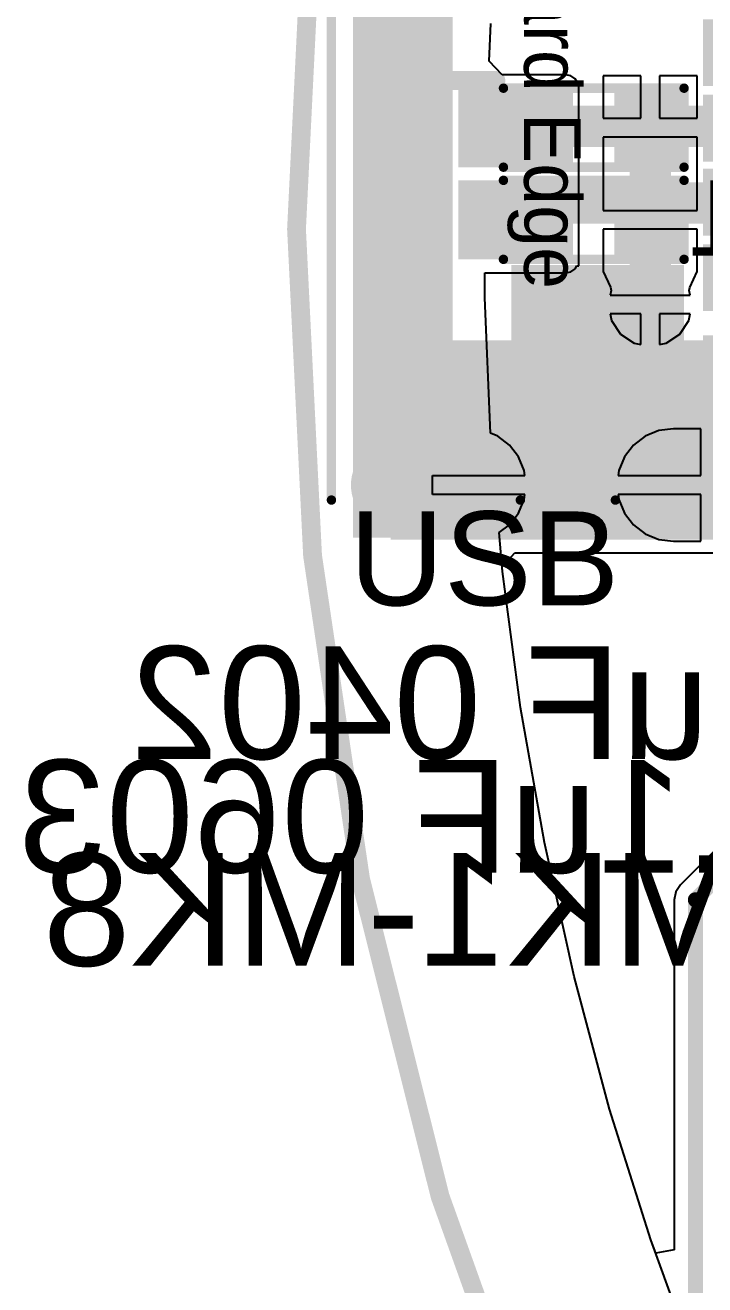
# Model space of a CAD drawing. Header units: millimetres. Extents: x -0.71 to 2.98, y -0.65 to 2.9.
# Drawn here: x -0.714 to -0.353, y 0.566 to 1.235 of the extents above; entities that cross this region are included whole.
import ezdxf

# ---------------------------------------------------------------- set-up
doc = ezdxf.new("R2010")
doc.units = ezdxf.units.MM
doc.header["$MEASUREMENT"] = 0
for name, color, linetype in [('BottomLayer', 5, 'Continuous'), ('BottomOverlay', 54, 'Continuous'), ('BottomPaste', 16, 'Continuous'), ('BottomSolder', 6, 'Continuous'), ('Mechanical2', 216, 'Continuous'), ('MultiLayer', 9, 'Continuous'), ('PadHoleLayer', 156, 'Continuous'), ('TopLayer', 1, 'Continuous'), ('TopOverlay', 2, 'Continuous'), ('TopPaste', 8, 'Continuous'), ('TopSolder', 216, 'Continuous'), ('ViaHoleLayer', 16, 'Continuous')]:
    doc.layers.add(name, color=color, linetype=linetype)
doc.styles.add('Arial', font='', dxfattribs={"height": 0.2})
doc.styles.get('Arial').set_extended_font_data('Arial')

# ---------------------------------------------------------------- blocks, each defined once
blk = doc.blocks.new('U262_061N_4BVC11_192')
at = {"layer": 'BottomLayer'}
h = blk.add_hatch(color=5, dxfattribs=at)
edge = h.paths.add_edge_path()
edge.add_arc((-0.17008, 0.04429), 0.01969, 180, 360)
edge.add_line((-0.15039, 0.04429), (-0.15039, 0.08366))
edge.add_arc((-0.17008, 0.08366), 0.01969, 0, 180)
edge.add_line((-0.18976, 0.08366), (-0.18976, 0.04429))
h = blk.add_hatch(color=5, dxfattribs=at)
edge = h.paths.add_edge_path()
edge.add_arc((0.17008, 0.08366), 0.01969, 0, 180)
edge.add_line((0.15039, 0.08366), (0.15039, 0.04429))
edge.add_arc((0.17008, 0.04429), 0.01969, 180, 360)
edge.add_line((0.18976, 0.04429), (0.18976, 0.08366))
h = blk.add_hatch(color=5, dxfattribs=at)
edge = h.paths.add_edge_path()
edge.add_arc((-0.17008, -0.10335), 0.01969, 180, 360)
edge.add_line((-0.15039, -0.10335), (-0.15039, -0.06398))
edge.add_arc((-0.17008, -0.06398), 0.01969, 0, 180)
edge.add_line((-0.18976, -0.06398), (-0.18976, -0.10335))
h = blk.add_hatch(color=5, dxfattribs=at)
edge = h.paths.add_edge_path()
edge.add_arc((0.17008, -0.06398), 0.01969, 0, 180)
edge.add_line((0.15039, -0.06398), (0.15039, -0.10335))
edge.add_arc((0.17008, -0.10335), 0.01969, 180, 360)
edge.add_line((0.18976, -0.10335), (0.18976, -0.06398))
at = {"layer": 'BottomSolder'}
h = blk.add_hatch(color=6, dxfattribs=at)
edge = h.paths.add_edge_path()
edge.add_arc((-0.17008, 0.04429), 0.02369, 180, 360)
edge.add_line((-0.14639, 0.04429), (-0.14639, 0.08366))
edge.add_arc((-0.17008, 0.08366), 0.02369, 0, 180)
edge.add_line((-0.19376, 0.08366), (-0.19376, 0.04429))
h = blk.add_hatch(color=6, dxfattribs=at)
edge = h.paths.add_edge_path()
edge.add_arc((0.17008, 0.08366), 0.02369, 0, 180)
edge.add_line((0.14639, 0.08366), (0.14639, 0.04429))
edge.add_arc((0.17008, 0.04429), 0.02369, 180, 360)
edge.add_line((0.19376, 0.04429), (0.19376, 0.08366))
h = blk.add_hatch(color=6, dxfattribs=at)
edge = h.paths.add_edge_path()
edge.add_arc((-0.17008, -0.10335), 0.02369, 180, 360)
edge.add_line((-0.14639, -0.10335), (-0.14639, -0.06398))
edge.add_arc((-0.17008, -0.06398), 0.02369, 0, 180)
edge.add_line((-0.19376, -0.06398), (-0.19376, -0.10335))
h = blk.add_hatch(color=6, dxfattribs=at)
edge = h.paths.add_edge_path()
edge.add_arc((0.17008, -0.06398), 0.02369, 0, 180)
edge.add_line((0.14639, -0.06398), (0.14639, -0.10335))
edge.add_arc((0.17008, -0.10335), 0.02369, 180, 360)
edge.add_line((0.19376, -0.10335), (0.19376, -0.06398))
at = {"layer": 'MultiLayer'}
h = blk.add_hatch(color=9, dxfattribs=at)
edge = h.paths.add_edge_path()
edge.add_arc((-0.17008, 0.04429), 0.01969, 180, 360)
edge.add_line((-0.15039, 0.04429), (-0.15039, 0.08366))
edge.add_arc((-0.17008, 0.08366), 0.01969, 0, 180)
edge.add_line((-0.18976, 0.08366), (-0.18976, 0.04429))
h = blk.add_hatch(color=9, dxfattribs=at)
edge = h.paths.add_edge_path()
edge.add_arc((0.17008, 0.08366), 0.01969, 0, 180)
edge.add_line((0.15039, 0.08366), (0.15039, 0.04429))
edge.add_arc((0.17008, 0.04429), 0.01969, 180, 360)
edge.add_line((0.18976, 0.04429), (0.18976, 0.08366))
h = blk.add_hatch(color=9, dxfattribs=at)
edge = h.paths.add_edge_path()
edge.add_arc((-0.17008, -0.10335), 0.01969, 180, 360)
edge.add_line((-0.15039, -0.10335), (-0.15039, -0.06398))
edge.add_arc((-0.17008, -0.06398), 0.01969, 0, 180)
edge.add_line((-0.18976, -0.06398), (-0.18976, -0.10335))
h = blk.add_hatch(color=9, dxfattribs=at)
edge = h.paths.add_edge_path()
edge.add_arc((0.17008, -0.06398), 0.01969, 0, 180)
edge.add_line((0.15039, -0.06398), (0.15039, -0.10335))
edge.add_arc((0.17008, -0.10335), 0.01969, 180, 360)
edge.add_line((0.18976, -0.10335), (0.18976, -0.06398))
at = {"layer": 'PadHoleLayer'}
h = blk.add_hatch(color=156, dxfattribs=at)
edge = h.paths.add_edge_path()
edge.add_arc((-0.17008, 0.04626), 0.00984, 180, 360)
edge.add_line((-0.16024, 0.04626), (-0.16024, 0.08169))
edge.add_arc((-0.17008, 0.08169), 0.00984, 0, 180)
edge.add_line((-0.17992, 0.08169), (-0.17992, 0.04626))
h = blk.add_hatch(color=156, dxfattribs=at)
edge = h.paths.add_edge_path()
edge.add_arc((0.17008, 0.04626), 0.00984, 180, 360)
edge.add_line((0.17992, 0.04626), (0.17992, 0.08169))
edge.add_arc((0.17008, 0.08169), 0.00984, 0, 180)
edge.add_line((0.16024, 0.08169), (0.16024, 0.04626))
h = blk.add_hatch(color=156, dxfattribs=at)
edge = h.paths.add_edge_path()
edge.add_arc((-0.17008, -0.10138), 0.00984, 180, 360)
edge.add_line((-0.16024, -0.10138), (-0.16024, -0.06594))
edge.add_arc((-0.17008, -0.06594), 0.00984, 0, 180)
edge.add_line((-0.17992, -0.06594), (-0.17992, -0.10138))
h = blk.add_hatch(color=156, dxfattribs=at)
edge = h.paths.add_edge_path()
edge.add_arc((0.17008, -0.10138), 0.00984, 180, 360)
edge.add_line((0.17992, -0.10138), (0.17992, -0.06594))
edge.add_arc((0.17008, -0.06594), 0.00984, 0, 180)
edge.add_line((0.16024, -0.06594), (0.16024, -0.10138))
at = {"layer": 'TopLayer'}
h = blk.add_hatch(color=1, dxfattribs=at)
edge = h.paths.add_edge_path()
edge.add_arc((-0.17008, 0.04429), 0.01969, 180, 360)
edge.add_line((-0.15039, 0.04429), (-0.15039, 0.08366))
edge.add_arc((-0.17008, 0.08366), 0.01969, 0, 180)
edge.add_line((-0.18976, 0.08366), (-0.18976, 0.04429))
for points in [[(-0.12205, 0.10335), (-0.09449, 0.10335), (-0.09449, 0.06398), (-0.12205, 0.06398)], [(-0.07362, 0.10335), (-0.04606, 0.10335), (-0.04606, 0.06398), (-0.07362, 0.06398)], [(-0.03346, 0.10335), (-0.00591, 0.10335), (-0.00591, 0.06398), (-0.03346, 0.06398)], [(0.03346, 0.06398), (0.00591, 0.06398), (0.00591, 0.10335), (0.03346, 0.10335)], [(0.07362, 0.06398), (0.04606, 0.06398), (0.04606, 0.10335), (0.07362, 0.10335)], [(0.09449, 0.10335), (0.12205, 0.10335), (0.12205, 0.06398), (0.09449, 0.06398)]]:
    blk.add_hatch(color=1, dxfattribs=at).paths.add_polyline_path(points)
h = blk.add_hatch(color=1, dxfattribs=at)
edge = h.paths.add_edge_path()
edge.add_arc((0.17008, 0.08366), 0.01969, 0, 180)
edge.add_line((0.15039, 0.08366), (0.15039, 0.04429))
edge.add_arc((0.17008, 0.04429), 0.01969, 180, 360)
edge.add_line((0.18976, 0.04429), (0.18976, 0.08366))
h = blk.add_hatch(color=1, dxfattribs=at)
edge = h.paths.add_edge_path()
edge.add_arc((-0.17008, -0.10335), 0.01969, 180, 360)
edge.add_line((-0.15039, -0.10335), (-0.15039, -0.06398))
edge.add_arc((-0.17008, -0.06398), 0.01969, 0, 180)
edge.add_line((-0.18976, -0.06398), (-0.18976, -0.10335))
h = blk.add_hatch(color=1, dxfattribs=at)
edge = h.paths.add_edge_path()
edge.add_arc((0.17008, -0.06398), 0.01969, 0, 180)
edge.add_line((0.15039, -0.06398), (0.15039, -0.10335))
edge.add_arc((0.17008, -0.10335), 0.01969, 180, 360)
edge.add_line((0.18976, -0.10335), (0.18976, -0.06398))
at = {"layer": 'TopPaste'}
for points in [[(-0.12205, 0.10335), (-0.09449, 0.10335), (-0.09449, 0.06398), (-0.12205, 0.06398)], [(-0.07362, 0.10335), (-0.04606, 0.10335), (-0.04606, 0.06398), (-0.07362, 0.06398)], [(-0.03346, 0.10335), (-0.00591, 0.10335), (-0.00591, 0.06398), (-0.03346, 0.06398)], [(0.03346, 0.06398), (0.00591, 0.06398), (0.00591, 0.10335), (0.03346, 0.10335)], [(0.07362, 0.06398), (0.04606, 0.06398), (0.04606, 0.10335), (0.07362, 0.10335)], [(0.09449, 0.10335), (0.12205, 0.10335), (0.12205, 0.06398), (0.09449, 0.06398)]]:
    blk.add_hatch(color=8, dxfattribs=at).paths.add_polyline_path(points)
at = {"layer": 'TopSolder'}
h = blk.add_hatch(color=216, dxfattribs=at)
edge = h.paths.add_edge_path()
edge.add_arc((-0.17008, 0.04429), 0.02369, 180, 360)
edge.add_line((-0.14639, 0.04429), (-0.14639, 0.08366))
edge.add_arc((-0.17008, 0.08366), 0.02369, 0, 180)
edge.add_line((-0.19376, 0.08366), (-0.19376, 0.04429))
for points in [[(-0.12605, 0.10735), (-0.09049, 0.10735), (-0.09049, 0.05998), (-0.12605, 0.05998)], [(-0.07762, 0.10735), (-0.04206, 0.10735), (-0.04206, 0.05998), (-0.07762, 0.05998)], [(-0.03746, 0.10735), (-0.00191, 0.10735), (-0.00191, 0.05998), (-0.03746, 0.05998)], [(0.03746, 0.05998), (0.00191, 0.05998), (0.00191, 0.10735), (0.03746, 0.10735)], [(0.07762, 0.05998), (0.04206, 0.05998), (0.04206, 0.10735), (0.07762, 0.10735)], [(0.09049, 0.10735), (0.12605, 0.10735), (0.12605, 0.05998), (0.09049, 0.05998)]]:
    blk.add_hatch(color=216, dxfattribs=at).paths.add_polyline_path(points)
h = blk.add_hatch(color=216, dxfattribs=at)
edge = h.paths.add_edge_path()
edge.add_arc((0.17008, 0.08366), 0.02369, 0, 180)
edge.add_line((0.14639, 0.08366), (0.14639, 0.04429))
edge.add_arc((0.17008, 0.04429), 0.02369, 180, 360)
edge.add_line((0.19376, 0.04429), (0.19376, 0.08366))
h = blk.add_hatch(color=216, dxfattribs=at)
edge = h.paths.add_edge_path()
edge.add_arc((-0.17008, -0.10335), 0.02369, 180, 360)
edge.add_line((-0.14639, -0.10335), (-0.14639, -0.06398))
edge.add_arc((-0.17008, -0.06398), 0.02369, 0, 180)
edge.add_line((-0.19376, -0.06398), (-0.19376, -0.10335))
h = blk.add_hatch(color=216, dxfattribs=at)
edge = h.paths.add_edge_path()
edge.add_arc((0.17008, -0.06398), 0.02369, 0, 180)
edge.add_line((0.14639, -0.06398), (0.14639, -0.10335))
edge.add_arc((0.17008, -0.10335), 0.02369, 180, 360)
edge.add_line((0.19376, -0.10335), (0.19376, -0.06398))
at = {"layer": 'TopOverlay'}
for points, const_width in [([(-0.17808, -0.03701), (-0.17808, 0.01348)], 0.005), ([(0.17808, -0.03701), (0.17808, 0.01348)], 0.005), ([(-0.045, -0.105), (-0.045, -0.05)], 0.01), ([(-0.045, -0.105), (-0.0675, -0.0825)], 0.01), ([(-0.045, -0.105), (-0.0225, -0.0825)], 0.01), ([(0.17808, -0.1374), (-0.17808, -0.1374)], 0.005)]:
    blk.add_lwpolyline(points, dxfattribs=dict(at, const_width=const_width))
for points, const_width in [([(-0.17933, 0.01348, 1), (-0.17683, 0.01348, 1)], 0.0025), ([(0.17683, 0.01348, 1), (0.17933, 0.01348, 1)], 0.0025), ([(-0.17933, -0.03701, 1), (-0.17683, -0.03701, 1)], 0.0025), ([(0.17683, -0.03701, 1), (0.17933, -0.03701, 1)], 0.0025), ([(-0.0475, -0.05, 1), (-0.0425, -0.05, 1)], 0.005), ([(-0.07, -0.0825, 1), (-0.065, -0.0825, 1)], 0.005), ([(-0.025, -0.0825, 1), (-0.02, -0.0825, 1)], 0.005), ([(-0.0475, -0.105, 1), (-0.0425, -0.105, 1)], 0.005), ([(-0.0475, -0.105, 1), (-0.0425, -0.105, 1)], 0.005), ([(-0.0475, -0.105, 1), (-0.0425, -0.105, 1)], 0.005), ([(-0.17933, -0.1374, 1), (-0.17683, -0.1374, 1)], 0.0025), ([(0.17683, -0.1374, 1), (0.17933, -0.1374, 1)], 0.0025)]:
    blk.add_lwpolyline(points, format="xyb", close=True, dxfattribs=dict(at, const_width=const_width))
blk.add_text('Board Edge', height=0.03, dxfattribs=at).set_placement((-0.146, -0.035))
blk = doc.blocks.new('R__0603_B_214')
at = {"layer": 'BottomLayer'}
for points in [[(-0.045, -0.0175), (-0.045, 0.0175), (-0.015, 0.0175), (-0.015, -0.0175)], [(0.015, -0.0175), (0.015, 0.0175), (0.045, 0.0175), (0.045, -0.0175)]]:
    blk.add_hatch(color=5, dxfattribs=at).paths.add_polyline_path(points)
at = {"layer": 'BottomPaste'}
for points in [[(-0.045, -0.0175), (-0.045, 0.0175), (-0.015, 0.0175), (-0.015, -0.0175)], [(0.015, -0.0175), (0.015, 0.0175), (0.045, 0.0175), (0.045, -0.0175)]]:
    blk.add_hatch(color=16, dxfattribs=at).paths.add_polyline_path(points)
at = {"layer": 'BottomSolder'}
for points in [[(-0.049, -0.0215), (-0.049, 0.0215), (-0.011, 0.0215), (-0.011, -0.0215)], [(0.011, -0.0215), (0.011, 0.0215), (0.049, 0.0215), (0.049, -0.0215)]]:
    blk.add_hatch(color=6, dxfattribs=at).paths.add_polyline_path(points)
at = {"layer": 'BottomOverlay', "const_width": 0.005}
for points in [[(-0.048, 0.021), (0.048, 0.021)], [(-0.048, -0.021), (-0.048, 0.021)], [(0.048, -0.021), (0.048, 0.021)], [(-0.048, -0.021), (0.048, -0.021)]]:
    blk.add_lwpolyline(points, dxfattribs=at)
at = {"layer": 'BottomOverlay', "const_width": 0.0025}
for points in [[(-0.04925, 0.021, 1), (-0.04675, 0.021, 1)], [(-0.04925, 0.021, 1), (-0.04675, 0.021, 1)], [(0.04675, 0.021, 1), (0.04925, 0.021, 1)], [(0.04675, 0.021, 1), (0.04925, 0.021, 1)], [(-0.04925, -0.021, 1), (-0.04675, -0.021, 1)], [(-0.04925, -0.021, 1), (-0.04675, -0.021, 1)], [(0.04675, -0.021, 1), (0.04925, -0.021, 1)], [(0.04675, -0.021, 1), (0.04925, -0.021, 1)]]:
    blk.add_lwpolyline(points, format="xyb", close=True, dxfattribs=at)
blk = doc.blocks.new('R__0603_B_215')
at = {"layer": 'BottomLayer'}
for points in [[(-0.045, -0.0175), (-0.045, 0.0175), (-0.015, 0.0175), (-0.015, -0.0175)], [(0.015, -0.0175), (0.015, 0.0175), (0.045, 0.0175), (0.045, -0.0175)]]:
    blk.add_hatch(color=5, dxfattribs=at).paths.add_polyline_path(points)
at = {"layer": 'BottomPaste'}
for points in [[(-0.045, -0.0175), (-0.045, 0.0175), (-0.015, 0.0175), (-0.015, -0.0175)], [(0.015, -0.0175), (0.015, 0.0175), (0.045, 0.0175), (0.045, -0.0175)]]:
    blk.add_hatch(color=16, dxfattribs=at).paths.add_polyline_path(points)
at = {"layer": 'BottomSolder'}
for points in [[(-0.049, -0.0215), (-0.049, 0.0215), (-0.011, 0.0215), (-0.011, -0.0215)], [(0.011, -0.0215), (0.011, 0.0215), (0.049, 0.0215), (0.049, -0.0215)]]:
    blk.add_hatch(color=6, dxfattribs=at).paths.add_polyline_path(points)
at = {"layer": 'BottomOverlay', "const_width": 0.005}
for points in [[(-0.048, -0.021), (-0.048, 0.021)], [(-0.048, 0.021), (0.048, 0.021)], [(0.048, -0.021), (0.048, 0.021)], [(-0.048, -0.021), (0.048, -0.021)]]:
    blk.add_lwpolyline(points, dxfattribs=at)
at = {"layer": 'BottomOverlay', "const_width": 0.0025}
for points in [[(-0.04925, 0.021, 1), (-0.04675, 0.021, 1)], [(-0.04925, 0.021, 1), (-0.04675, 0.021, 1)], [(0.04675, 0.021, 1), (0.04925, 0.021, 1)], [(0.04675, 0.021, 1), (0.04925, 0.021, 1)], [(-0.04925, -0.021, 1), (-0.04675, -0.021, 1)], [(-0.04925, -0.021, 1), (-0.04675, -0.021, 1)], [(0.04675, -0.021, 1), (0.04925, -0.021, 1)], [(0.04675, -0.021, 1), (0.04925, -0.021, 1)]]:
    blk.add_lwpolyline(points, format="xyb", close=True, dxfattribs=at)

msp = doc.modelspace()

# ---------------------------------------------------------------- hatches: boundary and pattern name
at = {"layer": 'BottomLayer'}
for points in [[(-0.484, 1.16), (-0.427, 1.16), (-0.427, 1.202), (-0.484, 1.202)], [(-0.484, 1.111), (-0.427, 1.111), (-0.427, 1.153), (-0.484, 1.153)]]:
    msp.add_hatch(color=5, dxfattribs=at).paths.add_polyline_path(points)
h = msp.add_hatch(color=5, dxfattribs=at)
edge = h.paths.add_edge_path()
edge.add_arc((-0.4678, 1.18176), 0.01181, 0, 360)
h = msp.add_hatch(color=5, dxfattribs=at)
edge = h.paths.add_edge_path()
edge.add_arc((-0.4678, 1.141), 0.01181, 0, 360)
h = msp.add_hatch(color=5, dxfattribs=at)
edge = h.paths.add_edge_path()
edge.add_arc((-0.382, 1.087), 0.01181, 0, 360)
at = {"layer": 'BottomSolder'}
h = msp.add_hatch(color=6, dxfattribs=at)
edge = h.paths.add_edge_path()
edge.add_arc((-0.4678, 1.18176), 0.00791, 0, 360)
h = msp.add_hatch(color=6, dxfattribs=at)
edge = h.paths.add_edge_path()
edge.add_arc((-0.4678, 1.141), 0.00791, 0, 360)
h = msp.add_hatch(color=6, dxfattribs=at)
edge = h.paths.add_edge_path()
edge.add_arc((-0.382, 1.087), 0.00791, 0, 360)
at = {"layer": 'TopLayer'}
for points in [[(-0.54, 0.963), (-0.487, 0.963), (-0.487, 1.353), (-0.54, 1.353)], [(-0.4558, 0.962), (-0.364, 0.962), (-0.364, 1.10806), (-0.4558, 1.10806)], [(-0.52, 0.962), (-0.308, 0.962), (-0.308, 1.068), (-0.52, 1.068)]]:
    msp.add_hatch(color=1, dxfattribs=at).paths.add_polyline_path(points)
h = msp.add_hatch(color=1, dxfattribs=at)
edge = h.paths.add_edge_path()
edge.add_arc((-0.4678, 1.18176), 0.01181, 0, 360)
h = msp.add_hatch(color=1, dxfattribs=at)
edge = h.paths.add_edge_path()
edge.add_arc((-0.4678, 1.141), 0.01181, 0, 360)
h = msp.add_hatch(color=1, dxfattribs=at)
edge = h.paths.add_edge_path()
edge.add_arc((-0.382, 1.087), 0.01181, 0, 360)
at = {"layer": 'TopSolder'}
h = msp.add_hatch(color=216, dxfattribs=at)
edge = h.paths.add_edge_path()
edge.add_arc((-0.4678, 1.18176), 0.00791, 0, 360)
h = msp.add_hatch(color=216, dxfattribs=at)
edge = h.paths.add_edge_path()
edge.add_arc((-0.4678, 1.141), 0.00791, 0, 360)
h = msp.add_hatch(color=216, dxfattribs=at)
edge = h.paths.add_edge_path()
edge.add_arc((-0.382, 1.087), 0.00791, 0, 360)
at = {"layer": 'ViaHoleLayer'}
h = msp.add_hatch(color=16, dxfattribs=at)
edge = h.paths.add_edge_path()
edge.add_arc((-0.4678, 1.18176), 0.00591, 0, 360)
h = msp.add_hatch(color=16, dxfattribs=at)
edge = h.paths.add_edge_path()
edge.add_arc((-0.4678, 1.141), 0.00591, 0, 360)
h = msp.add_hatch(color=16, dxfattribs=at)
edge = h.paths.add_edge_path()
edge.add_arc((-0.382, 1.087), 0.00591, 0, 360)

# ---------------------------------------------------------------- linework, layer by layer
at = {"layer": 'BottomLayer'}
for p, q in [((-0.46766, 1.21636), (-0.46678, 1.23642)), ((-0.46074, 1.20914), (-0.46766, 1.21636)), ((-0.427, 1.20914), (-0.46074, 1.20914)), ((-0.42427, 1.20859), (-0.427, 1.20914)), ((-0.42195, 1.20705), (-0.42427, 1.20859)), ((-0.42092, 1.2055), (-0.42195, 1.20705)), ((-0.387, 1.2085), (-0.407, 1.2085)), ((-0.407, 1.2085), (-0.407, 1.186)), ((-0.387, 1.186), (-0.387, 1.2085)), ((-0.357, 1.2085), (-0.377, 1.2085)), ((-0.377, 1.2085), (-0.377, 1.186)), ((-0.357, 1.186), (-0.357, 1.2085)), ((-0.42, 1.2055), (-0.42092, 1.2055)), ((-0.42, 1.20269), (-0.42, 1.2055)), ((-0.41986, 1.202), (-0.42, 1.20269)), ((-0.41986, 1.16), (-0.41986, 1.202)), ((-0.407, 1.186), (-0.387, 1.186)), ((-0.377, 1.186), (-0.357, 1.186)), ((-0.382, 1.176), (-0.407, 1.176)), ((-0.407, 1.176), (-0.407, 1.1535)), ((-0.357, 1.176), (-0.382, 1.176)), ((-0.357, 1.1535), (-0.357, 1.176)), ((-0.42, 1.15931), (-0.41986, 1.16)), ((-0.42, 1.15369), (-0.42, 1.15931)), ((-0.41986, 1.153), (-0.42, 1.15369)), ((-0.41986, 1.111), (-0.41986, 1.153)), ((-0.407, 1.1535), (-0.407, 1.137)), ((-0.357, 1.137), (-0.357, 1.1535)), ((-0.407, 1.137), (-0.382, 1.137)), ((-0.382, 1.137), (-0.357, 1.137)), ((-0.382, 1.127), (-0.407, 1.127)), ((-0.407, 1.127), (-0.407, 1.1045)), ((-0.357, 1.127), (-0.382, 1.127)), ((-0.357, 1.1045), (-0.357, 1.127)), ((-0.42427, 1.10441), (-0.42195, 1.10595)), ((-0.42195, 1.10595), (-0.42092, 1.1075)), ((-0.42092, 1.1075), (-0.42, 1.1075)), ((-0.42, 1.11031), (-0.41986, 1.111)), ((-0.42, 1.1075), (-0.42, 1.11031)), ((-0.46996, 1.09059), (-0.46996, 1.10386)), ((-0.46996, 1.10386), (-0.427, 1.10386)), ((-0.427, 1.10386), (-0.42427, 1.10441)), ((-0.407, 1.1045), (-0.407, 1.1045)), ((-0.407, 1.1045), (-0.40307, 1.09613)), ((-0.36094, 1.09609), (-0.357, 1.1045)), ((-0.357, 1.1045), (-0.357, 1.1045)), ((-0.357, 1.1045), (-0.357, 1.1045)), ((-0.40275, 1.0945), (-0.40324, 1.092)), ((-0.40324, 1.092), (-0.36076, 1.092)), ((-0.40307, 1.09613), (-0.40275, 1.0945)), ((-0.36125, 1.0945), (-0.36094, 1.09609)), ((-0.36076, 1.092), (-0.36125, 1.0945)), ((-0.46681, 1.01851), (-0.46996, 1.09059)), ((-0.387, 1.082), (-0.40324, 1.082)), ((-0.40324, 1.082), (-0.40255, 1.07849)), ((-0.40255, 1.07849), (-0.39772, 1.07128)), ((-0.387, 1.06576), (-0.387, 1.082)), ((-0.36076, 1.082), (-0.377, 1.082)), ((-0.377, 1.082), (-0.377, 1.06576)), ((-0.36628, 1.07128), (-0.36145, 1.07849)), ((-0.36145, 1.07849), (-0.36076, 1.082)), ((-0.39772, 1.07128), (-0.39051, 1.06645)), ((-0.39051, 1.06645), (-0.387, 1.06576)), ((-0.377, 1.06576), (-0.37349, 1.06645)), ((-0.37349, 1.06645), (-0.36628, 1.07128)), ((-0.46301, 1.01693), (-0.46681, 1.01851)), ((-0.37746, 1.01992), (-0.38468, 1.01693)), ((-0.36971, 1.02094), (-0.37746, 1.01992)), ((-0.35502, 1.02094), (-0.36971, 1.02094)), ((-0.35502, 0.996), (-0.35502, 1.02094)), ((-0.4568, 1.01217), (-0.46301, 1.01693)), ((-0.45205, 1.00597), (-0.4568, 1.01217)), ((-0.39088, 1.01217), (-0.39564, 1.00597)), ((-0.38468, 1.01693), (-0.39088, 1.01217)), ((-0.44906, 0.99875), (-0.45205, 1.00597)), ((-0.39564, 1.00597), (-0.39863, 0.99875)), ((-0.44869, 0.996), (-0.44906, 0.99875)), ((-0.39863, 0.99875), (-0.39899, 0.996)), ((-0.49766, 0.986), (-0.49766, 0.996)), ((-0.49766, 0.996), (-0.44869, 0.996)), ((-0.39899, 0.996), (-0.35502, 0.996)), ((-0.44869, 0.986), (-0.49766, 0.986)), ((-0.44906, 0.98325), (-0.44869, 0.986)), ((-0.35502, 0.986), (-0.39899, 0.986)), ((-0.39899, 0.986), (-0.39863, 0.98325)), ((-0.35502, 0.96106), (-0.35502, 0.986)), ((-0.45205, 0.97603), (-0.44906, 0.98325)), ((-0.39863, 0.98325), (-0.39564, 0.97603)), ((-0.4568, 0.96983), (-0.45205, 0.97603)), ((-0.39564, 0.97603), (-0.39088, 0.96983)), ((-0.46223, 0.96567), (-0.4568, 0.96983)), ((-0.46042, 0.94503), (-0.46223, 0.96567)), ((-0.39088, 0.96983), (-0.38468, 0.96507)), ((-0.38468, 0.96507), (-0.37746, 0.96208)), ((-0.37746, 0.96208), (-0.36971, 0.96106)), ((-0.36971, 0.96106), (-0.35502, 0.96106)), ((-0.4509, 0.8727), (-0.46042, 0.94503)), ((-0.43823, 0.80086), (-0.4509, 0.8727)), ((-0.33911, 0.8052), (-0.36593, 0.77839)), ((-0.42244, 0.72964), (-0.43823, 0.80086)), ((-0.36593, 0.77839), (-0.36836, 0.77475)), ((-0.36836, 0.77475), (-0.36922, 0.77046)), ((-0.36922, 0.77046), (-0.36922, 0.77046)), ((-0.36922, 0.77046), (-0.36922, 0.5843)), ((-0.40356, 0.65917), (-0.42244, 0.72964)), ((-0.38162, 0.5896), (-0.40356, 0.65917)), ((-0.37906, 0.58256), (-0.38162, 0.5896)), ((-0.36922, 0.5843), (-0.37906, 0.58256))]:
    msp.add_line(p, q, dxfattribs=at)
for points, const_width in [([(-0.382, 1.132), (-0.382, 1.174)], 0.022), ([(-0.382, 1.087), (-0.382, 1.132)], 0.022), ([(-0.358, 0.77046), (-0.33118, 0.79727)], 0.008), ([(-0.358, 0.331), (-0.358, 0.77046)], 0.008)]:
    msp.add_lwpolyline(points, dxfattribs=dict(at, const_width=const_width))
for points, const_width in [([(-0.3875, 1.174, 1), (-0.3765, 1.174, 1)], 0.011), ([(-0.3875, 1.132, 1), (-0.3765, 1.132, 1)], 0.011), ([(-0.3875, 1.132, 1), (-0.3765, 1.132, 1)], 0.011), ([(-0.3875, 1.087, 1), (-0.3765, 1.087, 1)], 0.011), ([(-0.36, 0.77046, 1), (-0.356, 0.77046, 1)], 0.004), ([(-0.36, 0.77046, 1), (-0.356, 0.77046, 1)], 0.004)]:
    msp.add_lwpolyline(points, format="xyb", close=True, dxfattribs=dict(at, const_width=const_width))
at = {"layer": 'Mechanical2'}
for points, const_width in [([(2.97335, 1.12706, 1), (-0.56996, 1.12706, 1)], 0.01), ([(-0.57246, 1.12706, 1), (-0.56746, 1.12706, 1)], 0.005)]:
    msp.add_lwpolyline(points, format="xyb", close=True, dxfattribs=dict(at, const_width=const_width))
at = {"layer": 'TopLayer'}
for p, q in [((-0.46064, 0.94749), (-0.45388, 0.95486)), ((-0.45388, 0.95486), (-0.308, 0.95486)), ((-0.46042, 0.94503), (-0.46064, 0.94749)), ((-0.4509, 0.8727), (-0.46042, 0.94503)), ((-0.43823, 0.80086), (-0.4509, 0.8727)), ((-0.42244, 0.72964), (-0.43823, 0.80086)), ((-0.40356, 0.65917), (-0.42244, 0.72964)), ((-0.38162, 0.5896), (-0.40356, 0.65917)), ((-0.35667, 0.52105), (-0.38162, 0.5896))]:
    msp.add_line(p, q, dxfattribs=at)
at = {"layer": 'TopLayer', "const_width": 0.022}
for points in [[(-0.4678, 1.18176), (-0.33861, 1.18176)], [(-0.46736, 1.141), (-0.33312, 1.141)]]:
    msp.add_lwpolyline(points, dxfattribs=at)
at = {"layer": 'TopLayer', "const_width": 0.011}
for points in [[(-0.4733, 1.18176, 1), (-0.4623, 1.18176, 1)], [(-0.47286, 1.141, 1), (-0.46186, 1.141, 1)]]:
    msp.add_lwpolyline(points, format="xyb", close=True, dxfattribs=at)

# ---------------------------------------------------------------- block references
at = {"rotation": 270}
msp.add_blockref('U262_061N_4BVC11_192', (-0.414, 1.16108), dxfattribs=at)
for name, p in [('R__0603_B_214', (-0.412, 1.181)), ('R__0603_B_215', (-0.412, 1.132))]:
    msp.add_blockref(name, p)

# ---------------------------------------------------------------- texts
at = {"layer": 'BottomOverlay', "style": 'Arial', "text_generation_flag": 2}
msp.add_text('R11', height=0.04, dxfattribs=at).set_placement((-0.25968, 1.11301))
for s, p in [('* >> 1uF 0402', (-0.127, 0.84529)), ('# >>0.1uF 0603', (-0.126, 0.78486)), ('@ >>MK1-MK8', (-0.126, 0.73538))]:
    msp.add_text(s, height=0.06, rotation=360, dxfattribs=at).set_placement(p)
at = {"layer": 'TopOverlay', "style": 'Arial'}
msp.add_text('USB', height=0.05, rotation=360, dxfattribs=at).set_placement((-0.542, 0.927))

doc.saveas('drawing.dxf')
